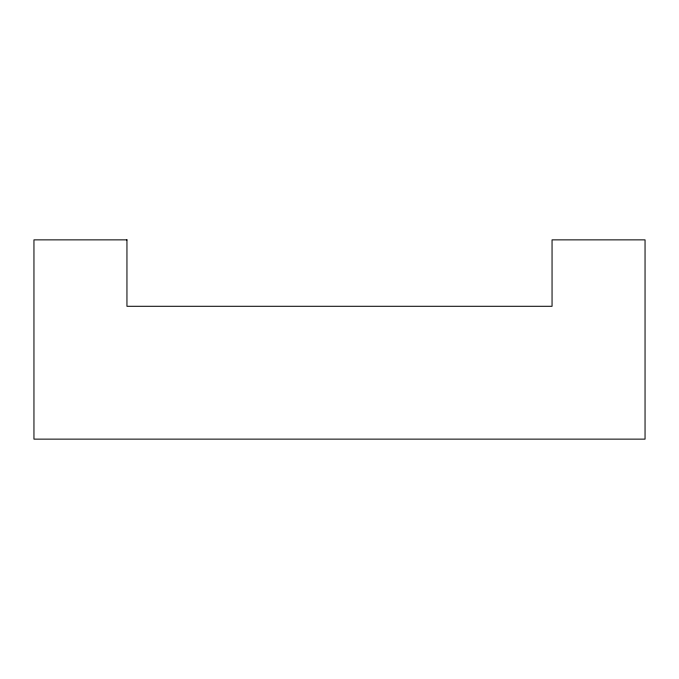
<?xml version="1.0" encoding="UTF-8"?>
<svg xmlns="http://www.w3.org/2000/svg" width="679" height="679" viewBox="0 0 679 679"><rect width="100%" height="100%" fill="white"/><g stroke="black" fill="none" stroke-linecap="round" stroke-linejoin="round"><path stroke-width="1.02" d="M126.948 239.865L33.95 239.865L33.95 439.135L645.05 439.135L645.05 239.865L552.052 239.865L552.052 306.288L126.948 306.288L126.948 239.865"/></g></svg>
